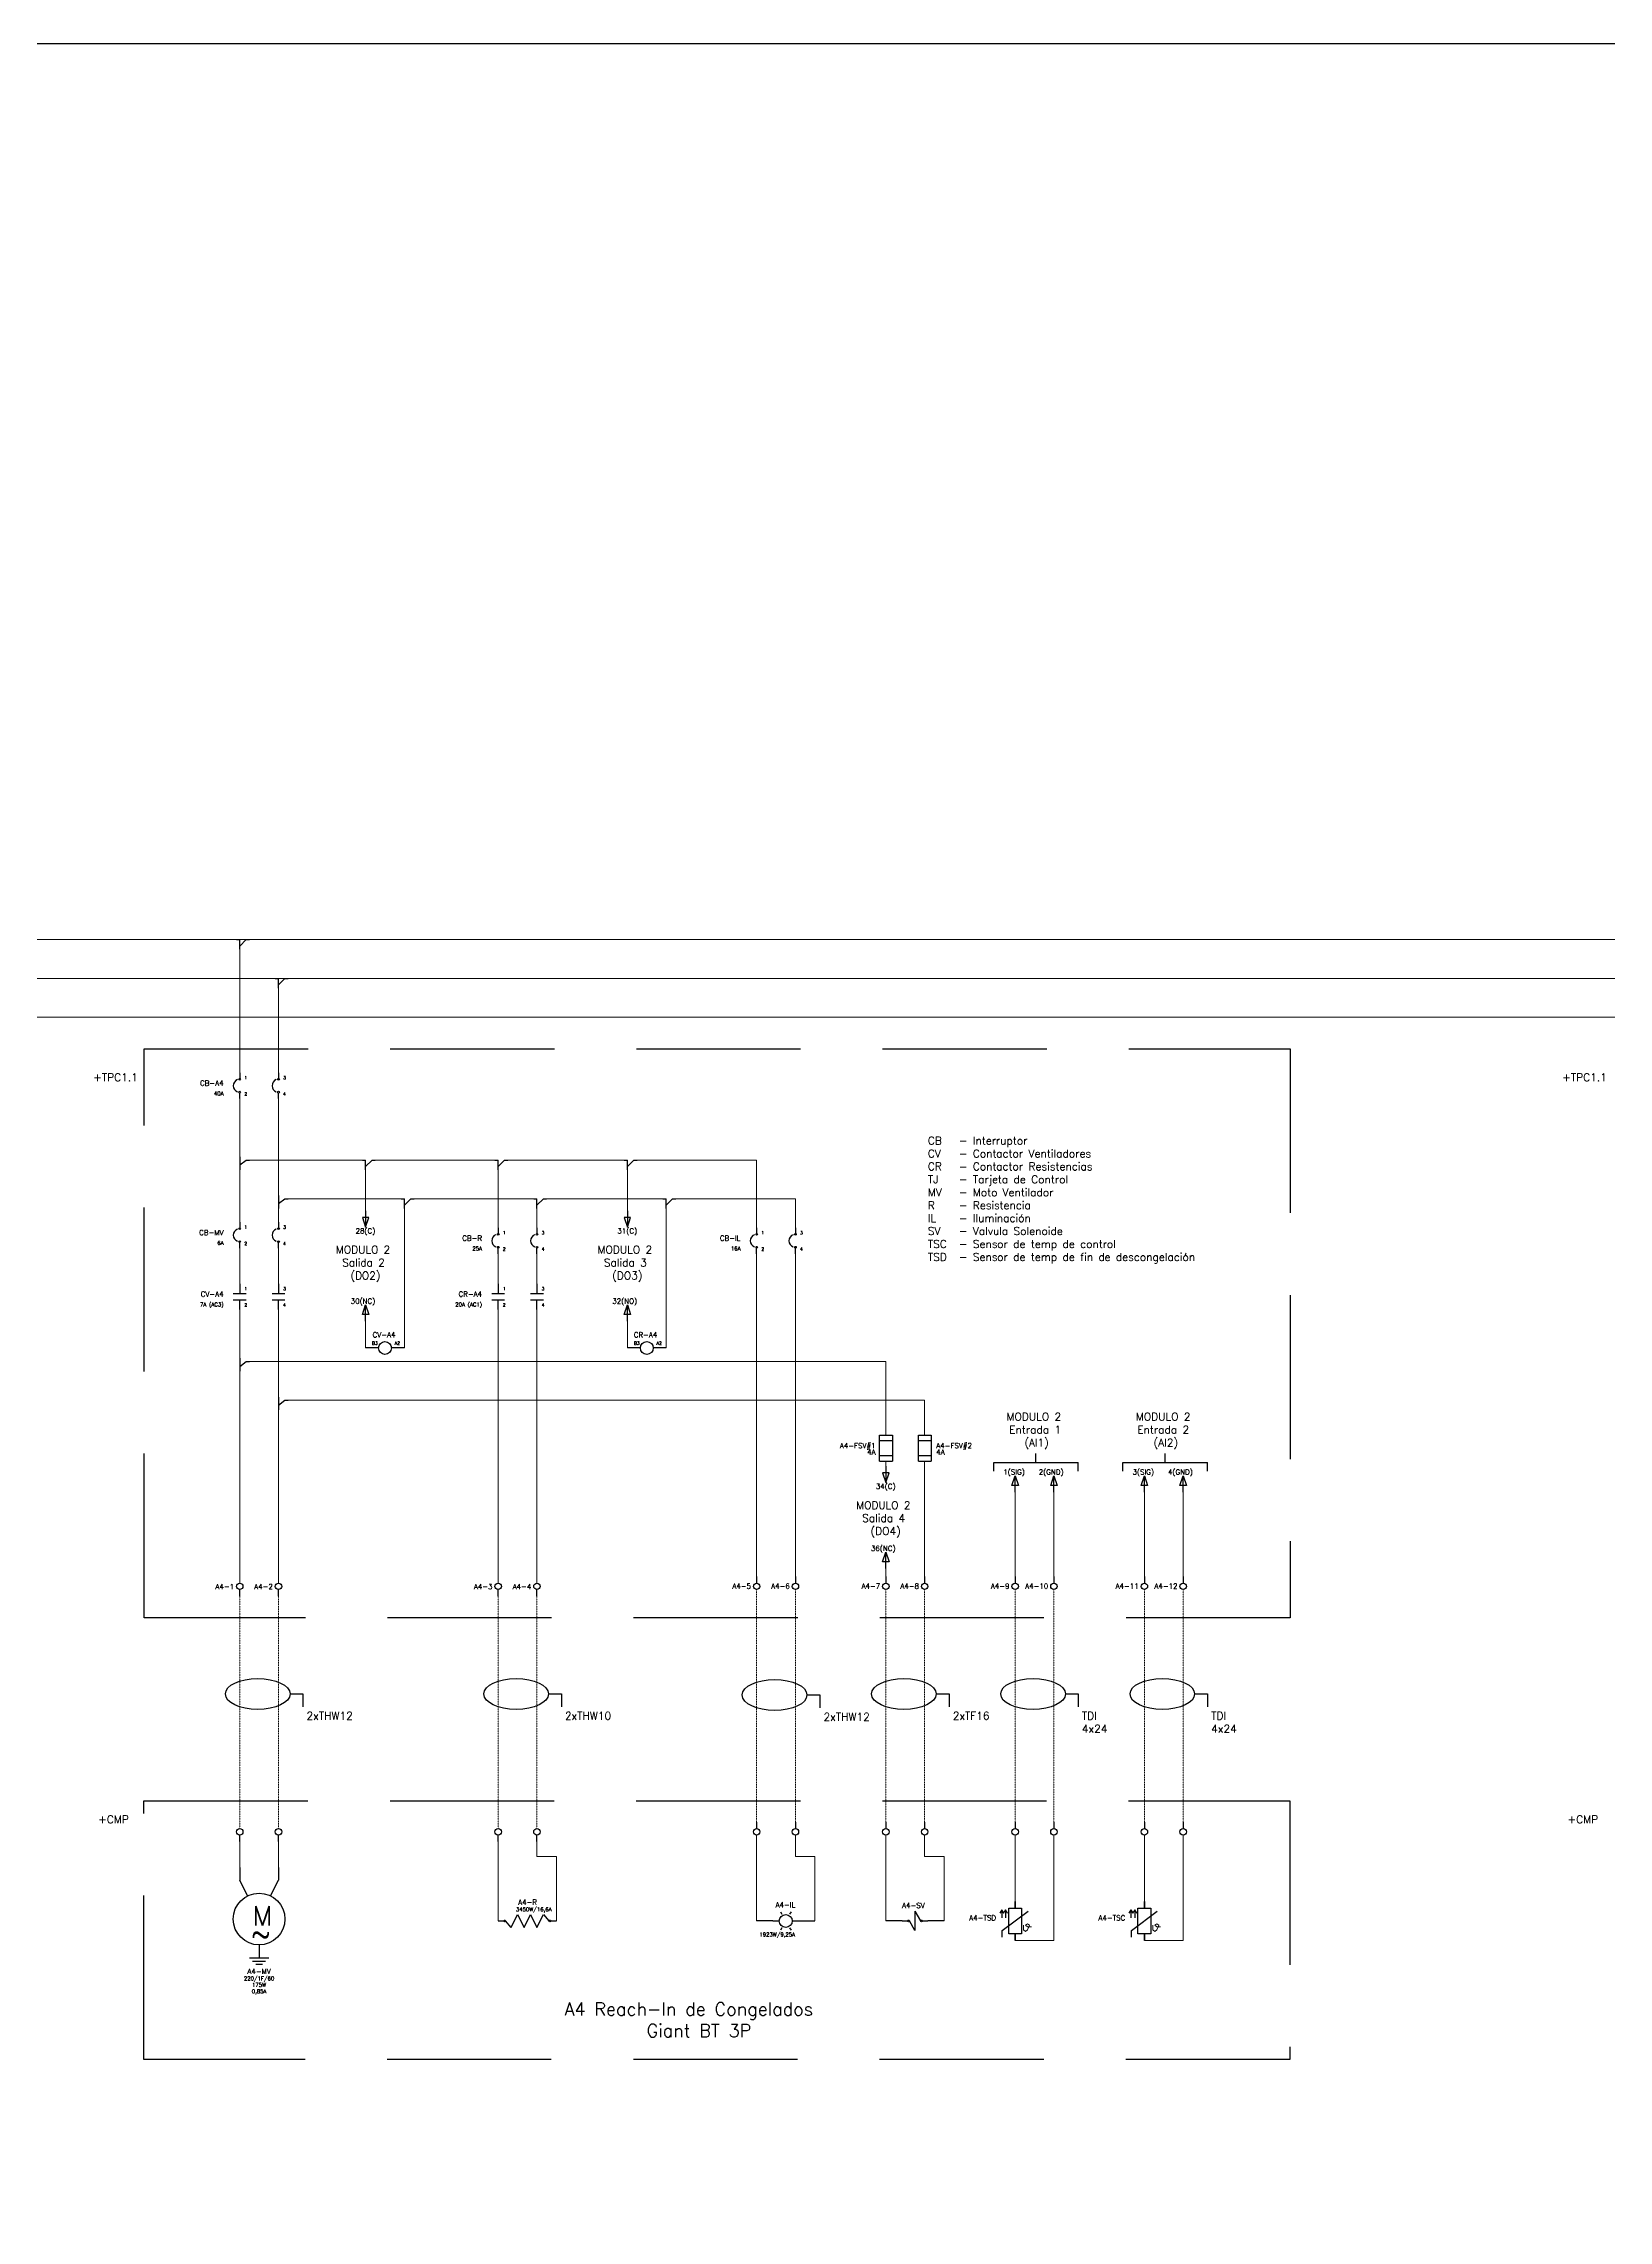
# Model space of a CAD drawing. Header units: inches. Extents: x 75782 to 87231, y -34126 to -18655.
# Drawn here: x 84267 to 85478, y -20340 to -18655 of the extents above; entities that cross this region are included whole.
import ezdxf
from ezdxf.enums import TextEntityAlignment as Align

# ---------------------------------------------------------------- set-up
doc = ezdxf.new("R2010")
doc.units = ezdxf.units.IN
doc.header["$MEASUREMENT"] = 0
doc.linetypes.add('DASHED', pattern=[19.05, 12.7, -6.35])
doc.linetypes.add('EPLANLINE7', pattern=[0])
for name, color, linetype, lineweight in [('A-Cable Belden', 9, 'Continuous', 18), ('A-Cables 220V', 6, 'Continuous', 18), ('SYMBOL', 2, 'Continuous', 25)]:
    doc.layers.add(name, color=color, linetype=linetype, lineweight=lineweight)
doc.layers.add('TEXTOS', color=7, linetype='Continuous')
doc.styles.add('Annotative', font='romans.shx')
doc.styles.get("Standard").update_dxf_attribs({"font": 'ROMANS.SHX'})

# ---------------------------------------------------------------- blocks, each defined once
blk = doc.blocks.new('derivación inferior')
for p, q in [((-2.5, 0), (0, 0)), ((0, -7.5), (0, 0)), ((0, -5), (5, 0)), ((5, 0), (7.5, 0))]:
    blk.add_line(p, q)
blk = doc.blocks.new('2F Breaker')
for p, q in [((0, 0), (0, -4.3)), ((30, 0), (30, -4.3)), ((0, -20), (0, -15.7)), ((30, -20), (30, -15.7))]:
    blk.add_line(p, q)
for centre in [(0, -5), (0, -15), (30, -5), (30, -15)]:
    blk.add_circle(centre, 0.653)
for centre in [(0, -10), (30, -10)]:
    blk.add_arc(centre, 5, 110, 250)
for s, p in [('2', (3.6, -17.7)), ('1', (3.6, -5)), ('3', (33.6, -5)), ('4', (33.6, -17.7))]:
    blk.add_text(s, height=2.5).set_placement(p)
at = {"flags": 4}
for tag, height, p in [('FEATURES', 3, (-12.5, -17.5)), ('NAME', 4, (-12.5, -10))]:
    blk.add_attdef(tag, text='', height=height, dxfattribs=at).set_placement(p, align=Align.RIGHT)
blk = doc.blocks.new('CONT 2F')
for p, q in [((33332.3, 23388.3), (33342.3, 23388.3)), ((33337.3, 23395.8), (33337.3, 23388.3)), ((33362.3, 23388.3), (33372.3, 23388.3)), ((33367.3, 23395.8), (33367.3, 23388.3)), ((33332.3, 23383.3), (33342.3, 23383.3)), ((33337.3, 23375.8), (33337.3, 23383.3)), ((33362.3, 23383.3), (33372.3, 23383.3)), ((33367.3, 23375.8), (33367.3, 23383.3))]:
    blk.add_line(p, q)
for s, p in [('1', (33340.9, 23390.8)), ('3', (33370.9, 23390.8)), ('2', (33340.9, 23378.1)), ('4', (33370.9, 23378.1))]:
    blk.add_text(s, height=2.5).set_placement(p)
at = {"flags": 4}
for tag, height, p in [('NAME', 4, (33324.8, 23385.8)), ('FEATURES', 3, (33324.8, 23378.3))]:
    blk.add_attdef(tag, text='', height=height, dxfattribs=at).set_placement(p, align=Align.RIGHT)
blk = doc.blocks.new('derivación a la derecha')
for p, q in [((0, 2.5), (0, -7.5)), ((0, -3.75), (5, 0)), ((5, 0), (7.5, 0))]:
    blk.add_line(p, q)
blk = doc.blocks.new('Solenoid Coil')
for p, q in [((0, 0), (4.3, 0)), ((10, -7.5), (5.7, 0)), ((10, 7.5), (10, -7.5)), ((10, 7.5), (14.3, 0)), ((15.7, 0), (20, 0))]:
    blk.add_line(p, q)
for centre in [(5, 0), (15, 0)]:
    blk.add_circle(centre, 0.704)
at = {"flags": 4}
for tag, height, p in [('NAME', 4, (17.5, 10)), ('PAGE', 3, (15, -17.5))]:
    blk.add_attdef(tag, text='', height=height, dxfattribs=at).set_placement(p, align=Align.RIGHT)
blk = doc.blocks.new('Temperature sensor')
for p, q in [((-10, -22.5), (10, -7.5)), ((-10, -27.5), (-10, -22.5))]:
    blk.add_line(p, q)
for points in [[(0, 0), (0, 0), (0, -5), (0, -5)], [(-5, -5), (5, -5), (5, -25), (-5, -25)], [(0, -30), (0, -30), (0, -25), (0, -25)]]:
    blk.add_lwpolyline(points, close=True)
at = {"layer": 'SYMBOL', "color": 0, "linetype": 'EPLANLINE7', "lineweight": 25}
for p, q in [((-10.4, -6.5), (-11.9, -8.9)), ((-10.4, -6.5), (-10.4, -12.5)), ((-10.4, -6.5), (-8.9, -8.9)), ((-7.4, -6.5), (-7.4, -12.5))]:
    blk.add_line(p, q, dxfattribs=at)
at = {"layer": 'SYMBOL', "color": 0, "linetype": 'EPLANLINE7', "lineweight": 13}
for p, q in [((-7.4, -6.5), (-8.9, -8.9)), ((-7.4, -6.5), (-5.9, -8.9)), ((-7.4, -12.5), (-7.4, -12.5)), ((-7.4, -12.5), (-7.4, -12.5)), ((6.6, -18.3), (6.6, -21.9)), ((6.6, -21.9), (8.1, -23.1)), ((9.6, -17.1), (8.1, -18.3)), ((8.1, -18.3), (9.6, -19.5)), ((8.1, -23.1), (9.6, -21.9)), ((11.1, -18.3), (9.6, -17.1)), ((9.6, -21.9), (11.1, -18.3)), ((9.6, -19.5), (12.6, -19.5))]:
    blk.add_line(p, q, dxfattribs=at)
at = {"flags": 4}
blk.add_attdef('NAME', text='', height=4, dxfattribs=at).set_placement((-14.8, -14.6), align=Align.RIGHT)
blk = doc.blocks.new('Arrow-down')
for p, q in [((0, 0), (0, -12.5)), ((2.5, -5), (-2.5, -5)), ((-2.5, -5), (0, -12.5)), ((0, -12.5), (2.5, -5))]:
    blk.add_line(p, q)
at = {"flags": 4}
blk.add_attdef('NAME', text='', height=4, dxfattribs=at).set_placement((7.5, -17.5), align=Align.RIGHT)
blk = doc.blocks.new('Arrow-up')
for p, q in [((-2.5, 5), (0, 12.5)), ((2.5, 5), (-2.5, 5)), ((0, 0), (0, 12.5)), ((0, 12.5), (2.5, 5))]:
    blk.add_line(p, q)
at = {"flags": 4}
blk.add_attdef('NAME', text='', height=4, dxfattribs=at).set_placement((7.5, 13.5), align=Align.RIGHT)
blk = doc.blocks.new('Relay Coil')
for p, q in [((5, 0), (0, 0)), ((20, 0), (15, 0))]:
    blk.add_line(p, q)
blk.add_circle((10, 0), 5)
for s, p in [('B3', (0, 2.5)), ('A2', (17.5, 2.5))]:
    blk.add_text(s, height=2.5).set_placement(p)
at = {"flags": 4}
for tag, height, p in [('NAME', 4, (18.1, 8.2)), ('INTENSIDAD', 3, (21, -10)), ('PAGE', 3, (20.6, -15.1))]:
    blk.add_attdef(tag, text='', height=height, dxfattribs=at).set_placement(p, align=Align.RIGHT)
blk = doc.blocks.new('2F motor')
for p, q in [((0, 0), (0, -10)), ((30, 0), (30, -10)), ((6.1, -22.1), (0, -10)), ((23.9, -22.1), (30, -10)), ((15, -60), (15, -70)), ((7.5, -70), (22.5, -70)), ((10, -72.5), (20, -72.5)), ((12.5, -75), (17.5, -75))]:
    blk.add_line(p, q)
blk.add_circle((15, -40), 20)
blk.add_text('M', height=15).set_placement((10, -45))
at = {"insert": (8.6, -43.8), "char_height": 15, "width": 78.304, "attachment_point": 1}
blk.add_mtext('{\\Fsimplex|c0;~}', dxfattribs=at)
at = {"flags": 4}
for tag, height, p in [('NAME', 4, (15, -82.5)), ('CURRENT', 3, (15, -97.5)), ('VOLTAJE', 3, (15, -87.5)), ('HP', 3, (15, -92.5))]:
    blk.add_attdef(tag, text='', height=height, dxfattribs=at).set_placement(p, align=Align.CENTER)
blk = doc.blocks.new('Heater')
for p, q in [((0, 0), (4.3, 0)), ((10, -5), (5.7, 0)), ((10, -5), (15, 5)), ((15, 5), (20, -5)), ((20, -5), (25, 5)), ((25, 5), (30, -5)), ((30, -5), (35, 5)), ((35, 5), (39.3, 0)), ((40.7, 0), (45, 0))]:
    blk.add_line(p, q)
for centre in [(5, 0), (40, 0)]:
    blk.add_circle(centre, 0.704)
at = {"flags": 4}
for tag, height, p in [('NAME', 4, (30, 12.5)), ('DATA', 3, (27.5, 7.5))]:
    blk.add_attdef(tag, text='', height=height, dxfattribs=at).set_placement(p, align=Align.RIGHT)
blk = doc.blocks.new('Fusible')
at = {"color": 0, "ltscale": 0.1}
for p, q in [((45791, 2917.9), (45791, 2937.9)), ((45791, 2937.9), (45801, 2937.9)), ((45791, 2933.9), (45801, 2933.9)), ((45801, 2937.9), (45801, 2917.9)), ((45801, 2921.9), (45791, 2921.9)), ((45791, 2917.9), (45801, 2917.9))]:
    blk.add_line(p, q, dxfattribs=at)
at = {"flags": 4}
for p in [(45787.9, 2927.9), (45787.9, 2922.9)]:
    blk.add_attdef('NAME', text='', height=4, dxfattribs=at).set_placement(p, align=Align.RIGHT)
blk = doc.blocks.new('fusible1')
at = {"color": 0, "ltscale": 0.1}
for p, q in [((45821, 2917.9), (45821, 2937.9)), ((45821, 2937.9), (45831, 2937.9)), ((45821, 2933.9), (45831, 2933.9)), ((45831, 2937.9), (45831, 2917.9)), ((45831, 2921.9), (45821, 2921.9)), ((45821, 2917.9), (45831, 2917.9))]:
    blk.add_line(p, q, dxfattribs=at)
at = {"flags": 4}
for p in [(45834.9, 2927.9), (45834.9, 2922.9)]:
    blk.add_attdef('NAME', p, '', height=4, dxfattribs=at)
blk = doc.blocks.new('Pilot Light')
for p, q in [((-10, 0), (-5, 0)), ((-4.1, 7.1), (-3, 5.2)), ((4.1, 7.1), (3, 5.2)), ((5, 0), (10, 0)), ((-3, -5.2), (-4.1, -7.1)), ((3, -5.2), (4.1, -7.1))]:
    blk.add_line(p, q)
blk.add_circle((0, 0), 5)
at = {"flags": 4}
for tag, height, p in [('NAME', 4, (7.4, 10.4)), ('COLOR', 3, (7.2, -12.1))]:
    blk.add_attdef(tag, text='', height=height, dxfattribs=at).set_placement(p, align=Align.RIGHT)
blk = doc.blocks.new('Borne - abajo')
blk.add_line((0, 0), (0, 5))
blk.add_circle((0, 7.5), 2.5)
at = {"flags": 4}
blk.add_attdef('NAME', text='', height=4, dxfattribs=at).set_placement((-4.4, 5.3), align=Align.RIGHT)
blk.add_attdef('#', (4.6, 5.9), '', height=3, dxfattribs=at)
blk = doc.blocks.new('Borne - arriba')
blk.add_line((0, 0), (0, -5))
blk.add_circle((0, -7.5), 2.5)
at = {"flags": 4}
blk.add_attdef('NAME', text='', height=4, dxfattribs=at).set_placement((-4.4, -9.3), align=Align.RIGHT)
blk.add_attdef('#', (4.6, -8.9), '', height=3, dxfattribs=at)

msp = doc.modelspace()

# ---------------------------------------------------------------- linework, layer by layer
for p, q in [((84521.4, -19664.9), (84516.4, -19664.9)), ((84546.4, -19664.9), (84541.4, -19664.9)), ((84724, -19664.9), (84719, -19664.9)), ((84749, -19664.9), (84744, -19664.9)), ((84819, -20031.9), (84819, -20036.9)), ((84849, -20031.9), (84849, -20036.9)), ((84919, -20031.9), (84919, -20036.9)), ((84949, -20031.9), (84949, -20036.9)), ((85019, -20031.9), (85019, -20036.9)), ((85049, -20031.9), (85049, -20036.9)), ((85119, -20031.9), (85119, -20036.9)), ((85149, -20031.9), (85149, -20036.9)), ((84419, -20046.9), (84419, -20041.9)), ((84449, -20046.9), (84449, -20041.9)), ((84619, -20046.9), (84619, -20041.9)), ((84649, -20046.9), (84649, -20041.9)), ((84831.5, -20108.4), (84819, -20108.4)), ((84851.5, -20108.4), (84864, -20108.4)), ((84931.5, -20108.4), (84919, -20108.4)), ((84964, -20108.4), (84951.5, -20108.4))]:
    msp.add_line(p, q)
at = {"ltscale": 0.1}
for p, q in [((85035.1, -19753.5), (85035.1, -19746.7)), ((85135.1, -19753.5), (85135.1, -19746.7)), ((85002.4, -19760.2), (85002.4, -19753.5)), ((85002.4, -19753.5), (85067.9, -19753.5)), ((85067.9, -19760.2), (85067.9, -19753.5)), ((85102.4, -19760.2), (85102.4, -19753.5)), ((85102.4, -19753.5), (85167.9, -19753.5)), ((85167.9, -19760.2), (85167.9, -19753.5)), ((84457.9, -19932.7), (84467.9, -19932.7)), ((84467.9, -19932.7), (84467.9, -19942.7)), ((84657.9, -19932.7), (84667.9, -19932.7)), ((84667.9, -19932.7), (84667.9, -19942.7)), ((84957.9, -19932.7), (84967.9, -19932.7)), ((84967.9, -19932.7), (84967.9, -19942.7)), ((85057.9, -19932.7), (85067.9, -19932.7)), ((85067.9, -19932.7), (85067.9, -19942.7)), ((85157.9, -19932.7), (85167.9, -19932.7)), ((85167.9, -19932.7), (85167.9, -19942.7)), ((84857.9, -19933.5), (84867.9, -19933.5)), ((84867.9, -19933.5), (84867.9, -19943.5))]:
    msp.add_line(p, q, dxfattribs=at)
msp.add_lwpolyline([(75782.1, -18655.2), (87231.1, -18655.2), (87231.1, -24628.5), (75782.1, -24628.5)], close=True, dxfattribs=at)
msp.add_lwpolyline([(75782.1, -18655.2), (87231.1, -18655.2), (87231.1, -24628.5), (75782.1, -24628.5)], close=True, dxfattribs=at)
at = {"linetype": 'DASHED', "ltscale": 10}
for points in [[(84345, -19433.4), (85231.8, -19433.4), (85231.8, -19873.7), (84345, -19873.7)], [(84344.8, -20015.3), (85231.6, -20015.3), (85231.6, -20215.6), (84344.8, -20215.6)]]:
    msp.add_lwpolyline(points, close=True, dxfattribs=at)
for centre in [(84419, -20039.4), (84449, -20039.4), (84619, -20039.4), (84649, -20039.4), (84819, -20039.4), (84849, -20039.4), (84919, -20039.4), (84949, -20039.4), (85019, -20039.4), (85049, -20039.4), (85119, -20039.4), (85149, -20039.4)]:
    msp.add_circle(centre, 2.5)
at = {"ltscale": 0.1}
for centre in [(84432.9, -19932.7), (84632.9, -19932.7), (84832.9, -19933.5), (84932.9, -19932.7), (85032.9, -19932.7), (85132.9, -19932.7)]:
    msp.add_ellipse(centre, major_axis=(-25, 0), ratio=0.48, dxfattribs=at)
at = {"layer": 'A-Cable Belden'}
for p, q in [((85019, -19846.9), (85019, -19776.4)), ((85049, -19776.4), (85049, -19846.9)), ((85119, -19846.9), (85119, -19776.4)), ((85149, -19776.4), (85149, -19846.9)), ((85019, -20093.4), (85019, -20041.9)), ((85049, -20041.9), (85049, -20123.4)), ((85119, -20095.9), (85119, -20041.9)), ((85149, -20041.9), (85149, -20123.4)), ((85049, -20123.4), (85019, -20123.4)), ((85149, -20123.4), (85119, -20123.4))]:
    msp.add_line(p, q, dxfattribs=at)
at = {"layer": 'A-Cable Belden', "linetype": 'DASHED', "ltscale": 0.01}
for p, q in [((85019, -19851.9), (85019, -20031.9)), ((85049, -19851.9), (85049, -20031.9)), ((85119, -19851.9), (85119, -20031.9)), ((85149, -19851.9), (85149, -20031.9))]:
    msp.add_line(p, q, dxfattribs=at)
at = {"layer": 'A-Cables 220V'}
for p, q in [((79583.7, -19348.8), (86791.7, -19348.8)), ((84419, -19451.9), (84419, -19351.8)), ((79613.7, -19378.8), (86791.7, -19378.8)), ((84449, -19451.9), (84449, -19378.8)), ((79643.7, -19408.8), (86791.7, -19408.8)), ((84419, -19471.9), (84419, -19567.6)), ((84449, -19471.9), (84449, -19571.9)), ((84426.5, -19519.4), (84513.9, -19519.4)), ((84516.4, -19526.9), (84516.4, -19558.8)), ((84523.9, -19519.4), (84616.5, -19519.4)), ((84619, -19571.9), (84619, -19519.4)), ((84624, -19519.4), (84719, -19519.4)), ((84719, -19519.4), (84719, -19558.8)), ((84724, -19519.4), (84819, -19519.4)), ((84819, -19519.4), (84819, -19572)), ((84456.5, -19549.4), (84543.9, -19549.4)), ((84546.4, -19556.9), (84546.4, -19664.9)), ((84553.9, -19549.4), (84646.5, -19549.4)), ((84649, -19571.9), (84649, -19549.4)), ((84654, -19549.4), (84749, -19549.4)), ((84749, -19556.9), (84749, -19664.9)), ((84754, -19549.4), (84849, -19549.4)), ((84849, -19549.4), (84849, -19571.9)), ((84419, -19587.6), (84419, -19615.2)), ((84449, -19587.6), (84449, -19615.2)), ((84619, -19591.9), (84619, -19615.2)), ((84649, -19591.9), (84649, -19615.2)), ((84819, -19591.9), (84819, -19846.9)), ((84849, -19591.9), (84849, -19846.9)), ((84419, -19635.2), (84419, -19738.2)), ((84449, -19635.2), (84449, -19738.2)), ((84516.4, -19644.1), (84516.4, -19664.9)), ((84619, -19635.2), (84619, -19846.9)), ((84649, -19635.2), (84649, -19846.9)), ((84719, -19644.1), (84719, -19664.9)), ((84426.5, -19675.4), (84919, -19675.4)), ((84919, -19675.4), (84919, -19732.5)), ((84456.5, -19705.4), (84949, -19705.4)), ((84949, -19705.4), (84949, -19732.5)), ((84419, -19738.2), (84419, -19846.9)), ((84449, -19738.2), (84449, -19846.9)), ((84919, -19752.5), (84919, -19757.9)), ((84949, -19752.5), (84949, -19846.9)), ((84919, -19835.5), (84919, -19841.9)), ((84419, -20041.9), (84419, -20066.9)), ((84449, -20041.9), (84449, -20066.9)), ((84619, -20041.9), (84619, -20108.4)), ((84649, -20041.9), (84649, -20058.4)), ((84819, -20041.9), (84819, -20108.4)), ((84849, -20041.9), (84849, -20058.4)), ((84919, -20041.9), (84919, -20108.4)), ((84949, -20041.9), (84949, -20058.4)), ((84664, -20058.4), (84649, -20058.4)), ((84664, -20108.4), (84664, -20058.4)), ((84864, -20058.4), (84849, -20058.4)), ((84864, -20108.4), (84864, -20058.4)), ((84964, -20058.4), (84949, -20058.4)), ((84964, -20108.4), (84964, -20058.4))]:
    msp.add_line(p, q, dxfattribs=at)
at = {"layer": 'A-Cables 220V', "linetype": 'DASHED', "ltscale": 0.01}
for p, q in [((84919, -19841.9), (84919, -19846.9)), ((84419, -19851.9), (84419, -20036.9)), ((84449, -19851.9), (84449, -20036.9)), ((84619, -19851.9), (84619, -20036.9)), ((84649, -19851.9), (84649, -20036.9)), ((84819, -19851.9), (84819, -20031.9)), ((84849, -19851.9), (84849, -20031.9)), ((84919, -19851.9), (84919, -20031.9)), ((84949, -19851.9), (84949, -20031.9))]:
    msp.add_line(p, q, dxfattribs=at)

# ---------------------------------------------------------------- block references
for name, p in [('derivación inferior', (84419, -19348.8)), ('derivación inferior', (84419, -19348.8)), ('derivación inferior', (84449, -19378.8)), ('derivación inferior', (84449, -19378.8)), ('derivación a la derecha', (84419, -19519.4)), ('derivación inferior', (84516.4, -19519.4)), ('derivación inferior', (84619, -19519.4)), ('derivación inferior', (84719, -19519.4)), ('derivación a la derecha', (84449, -19549.4)), ('derivación inferior', (84546.4, -19549.4)), ('derivación inferior', (84649, -19549.4)), ('derivación inferior', (84749, -19549.4)), ('derivación a la derecha', (84419, -19675.4)), ('derivación a la derecha', (84449, -19705.4))]:
    msp.add_blockref(name, p)
ref = msp.add_blockref('2F Breaker', (84419, -19451.9))
ref.add_attrib('NAME', 'CB-A4', dxfattribs={"height": 4}).set_placement((84406.5, -19461.9), align=Align.RIGHT)
ref.add_attrib('FEATURES', '40A', dxfattribs={"height": 3}).set_placement((84406.5, -19469.4), align=Align.RIGHT)
ref = msp.add_blockref('Arrow-down', (84516.4, -19558.8))
ref.add_attrib('NAME', '28(C)', dxfattribs={"height": 4}).set_placement((84523.9, -19576.3), align=Align.RIGHT)
ref = msp.add_blockref('Arrow-down', (84719, -19558.8))
ref.add_attrib('NAME', '31(C)', dxfattribs={"height": 4}).set_placement((84726.5, -19576.3), align=Align.RIGHT)
ref = msp.add_blockref('2F Breaker', (84419, -19567.6))
ref.add_attrib('NAME', 'CB-MV', dxfattribs={"height": 4}).set_placement((84406.5, -19577.6), align=Align.RIGHT)
ref.add_attrib('FEATURES', '6A', dxfattribs={"height": 3}).set_placement((84406.5, -19585.1), align=Align.RIGHT)
ref = msp.add_blockref('2F Breaker', (84619, -19571.9))
ref.add_attrib('NAME', 'CB-R', dxfattribs={"height": 4}).set_placement((84606.5, -19581.9), align=Align.RIGHT)
ref.add_attrib('FEATURES', '25A', dxfattribs={"height": 3}).set_placement((84606.5, -19589.4), align=Align.RIGHT)
ref = msp.add_blockref('2F Breaker', (84819, -19571.9))
ref.add_attrib('NAME', 'CB-IL', dxfattribs={"height": 4}).set_placement((84806.5, -19581.9), align=Align.RIGHT)
ref.add_attrib('FEATURES', '16A', dxfattribs={"height": 3}).set_placement((84806.5, -19589.4), align=Align.RIGHT)
ref = msp.add_blockref('CONT 2F', (51081.7, -43011))
ref.add_attrib('NAME', 'CV-A4', dxfattribs={"height": 4}).set_placement((84406.5, -19625.2), align=Align.RIGHT)
ref.add_attrib('FEATURES', '7A (AC3)', dxfattribs={"height": 3}).set_placement((84406.5, -19632.7), align=Align.RIGHT)
ref = msp.add_blockref('Arrow-up', (84516.4, -19644.1))
ref.add_attrib('NAME', '30(NC)', dxfattribs={"height": 4}).set_placement((84523.9, -19630.6), align=Align.RIGHT)
ref = msp.add_blockref('CONT 2F', (51281.7, -43011))
ref.add_attrib('NAME', 'CR-A4', dxfattribs={"height": 4}).set_placement((84606.5, -19625.2), align=Align.RIGHT)
ref.add_attrib('FEATURES', '20A (AC1)', dxfattribs={"height": 3}).set_placement((84606.5, -19632.7), align=Align.RIGHT)
ref = msp.add_blockref('Arrow-up', (84719, -19644.1))
ref.add_attrib('NAME', '32(NO)', dxfattribs={"height": 4}).set_placement((84726.5, -19630.6), align=Align.RIGHT)
ref = msp.add_blockref('Relay Coil', (84521.4, -19664.9))
ref.add_attrib('NAME', 'CV-A4', dxfattribs={"height": 4}).set_placement((84539.5, -19656.7), align=Align.RIGHT)
ref = msp.add_blockref('Relay Coil', (84724, -19664.9))
ref.add_attrib('NAME', 'CR-A4', dxfattribs={"height": 4}).set_placement((84742.1, -19656.7), align=Align.RIGHT)
ref = msp.add_blockref('Fusible', (39123.1, -22670.4))
ref.add_attrib('NAME', 'A4-FSV#1', dxfattribs={"height": 4}).set_placement((84911, -19742.5), align=Align.RIGHT)
ref.add_attrib('NAME', '4A', dxfattribs={"height": 4}).set_placement((84911, -19747.5), align=Align.RIGHT)
ref = msp.add_blockref('fusible1', (39123.1, -22670.4))
ref.add_attrib('NAME', 'A4-FSV#2', (84958, -19742.5), dxfattribs={"height": 4})
ref.add_attrib('NAME', '4A', (84958, -19747.5), dxfattribs={"height": 4})
ref = msp.add_blockref('Arrow-down', (84919, -19756.5))
ref.add_attrib('NAME', '34(C)', dxfattribs={"height": 4}).set_placement((84926.5, -19774), align=Align.RIGHT)
ref = msp.add_blockref('Arrow-up', (85019, -19776.4))
ref.add_attrib('NAME', '1(SIG)', dxfattribs={"height": 4}).set_placement((85026.5, -19762.9), align=Align.RIGHT)
ref = msp.add_blockref('Arrow-up', (85049, -19776.4))
ref.add_attrib('NAME', '2(GND)', dxfattribs={"height": 4}).set_placement((85056.5, -19762.9), align=Align.RIGHT)
ref = msp.add_blockref('Arrow-up', (85119, -19776.4))
ref.add_attrib('NAME', '3(SIG)', dxfattribs={"height": 4}).set_placement((85126.5, -19762.9), align=Align.RIGHT)
ref = msp.add_blockref('Arrow-up', (85149, -19776.4))
ref.add_attrib('NAME', '4(GND)', dxfattribs={"height": 4}).set_placement((85156.5, -19762.9), align=Align.RIGHT)
ref = msp.add_blockref('Arrow-up', (84919, -19835.5))
ref.add_attrib('NAME', '36(NC)', dxfattribs={"height": 4}).set_placement((84926.5, -19822), align=Align.RIGHT)
ref = msp.add_blockref('Borne - abajo', (84419, -19856.9))
ref.add_attrib('NAME', 'A4-1', dxfattribs={"height": 4}).set_placement((84414.6, -19851.6), align=Align.RIGHT)
ref = msp.add_blockref('Borne - abajo', (84449, -19856.9))
ref.add_attrib('NAME', 'A4-2', dxfattribs={"height": 4}).set_placement((84444.6, -19851.6), align=Align.RIGHT)
ref = msp.add_blockref('Borne - abajo', (84619, -19856.9))
ref.add_attrib('NAME', 'A4-3', dxfattribs={"height": 4}).set_placement((84614.6, -19851.6), align=Align.RIGHT)
ref = msp.add_blockref('Borne - abajo', (84649, -19856.9))
ref.add_attrib('NAME', 'A4-4', dxfattribs={"height": 4}).set_placement((84644.6, -19851.6), align=Align.RIGHT)
ref = msp.add_blockref('Borne - arriba', (84819, -19841.9))
ref.add_attrib('NAME', 'A4-5', dxfattribs={"height": 4}).set_placement((84814.6, -19851.2), align=Align.RIGHT)
ref = msp.add_blockref('Borne - arriba', (84849, -19841.9))
ref.add_attrib('NAME', 'A4-6', dxfattribs={"height": 4}).set_placement((84844.6, -19851.2), align=Align.RIGHT)
ref = msp.add_blockref('Borne - arriba', (84919, -19841.9))
ref.add_attrib('NAME', 'A4-7', dxfattribs={"height": 4}).set_placement((84914.6, -19851.2), align=Align.RIGHT)
ref = msp.add_blockref('Borne - arriba', (84949, -19841.9))
ref.add_attrib('NAME', 'A4-8', dxfattribs={"height": 4}).set_placement((84944.6, -19851.2), align=Align.RIGHT)
ref = msp.add_blockref('Borne - arriba', (85019, -19841.9))
ref.add_attrib('NAME', 'A4-9', dxfattribs={"height": 4}).set_placement((85014.6, -19851.2), align=Align.RIGHT)
ref = msp.add_blockref('Borne - arriba', (85049, -19841.9))
ref.add_attrib('NAME', 'A4-10', dxfattribs={"height": 4}).set_placement((85044.6, -19851.2), align=Align.RIGHT)
ref = msp.add_blockref('Borne - arriba', (85119, -19841.9))
ref.add_attrib('NAME', 'A4-11', dxfattribs={"height": 4}).set_placement((85114.6, -19851.2), align=Align.RIGHT)
ref = msp.add_blockref('Borne - arriba', (85149, -19841.9))
ref.add_attrib('NAME', 'A4-12', dxfattribs={"height": 4}).set_placement((85144.6, -19851.2), align=Align.RIGHT)
ref = msp.add_blockref('2F motor', (84419, -20066.9))
ref.add_attrib('CURRENT', '0,85A', dxfattribs={"height": 3}).set_placement((84434, -20164.4), align=Align.CENTER)
ref.add_attrib('HP', '175W', dxfattribs={"height": 3}).set_placement((84434, -20159.4), align=Align.CENTER)
ref.add_attrib('VOLTAJE', '220/1F/60', dxfattribs={"height": 3}).set_placement((84434, -20154.4), align=Align.CENTER)
ref.add_attrib('NAME', 'A4-MV', dxfattribs={"height": 4}).set_placement((84434, -20149.4), align=Align.CENTER)
ref = msp.add_blockref('Heater', (84619, -20108.4))
ref.add_attrib('NAME', 'A4-R', dxfattribs={"height": 4}).set_placement((84649, -20095.9), align=Align.RIGHT)
ref.add_attrib('DATA', '3450W/16,6A', dxfattribs={"height": 3}).set_placement((84646.5, -20100.9), align=Align.CENTER)
ref = msp.add_blockref('Pilot Light', (84841.5, -20108.4))
ref.add_attrib('NAME', 'A4-IL', dxfattribs={"height": 4}).set_placement((84848.9, -20097.9), align=Align.RIGHT)
ref.add_attrib('COLOR', '1923W/9,25A', dxfattribs={"height": 3}).set_placement((84848.7, -20120.4), align=Align.RIGHT)
ref = msp.add_blockref('Solenoid Coil', (84931.5, -20108.4))
ref.add_attrib('NAME', 'A4-SV', dxfattribs={"height": 4}).set_placement((84949, -20098.4), align=Align.RIGHT)
ref = msp.add_blockref('Temperature sensor', (85019, -20093.4))
ref.add_attrib('NAME', 'A4-TSD', dxfattribs={"height": 4}).set_placement((85004.2, -20108), align=Align.RIGHT)
ref = msp.add_blockref('Temperature sensor', (85119, -20093.4))
ref.add_attrib('NAME', 'A4-TSC', dxfattribs={"height": 4}).set_placement((85104.2, -20108), align=Align.RIGHT)

# ---------------------------------------------------------------- texts
at = {"insert": (84870.7, -19947.4), "char_height": 6, "attachment_point": 1, "style": 'Annotative'}
msp.add_mtext_dynamic_manual_height_columns('2xTHW12', width=128.511, gutter_width=1250, heights=[0], dxfattribs=at)
at = {"layer": 'TEXTOS', "char_height": 6, "attachment_point": 1}
for s, width, insert in [('+TPC1.1', 26.886, (84305.6, -19452.4)), ('+TPC1.1', 26.886, (85442.4, -19452.4)), ('CB^I- Interruptor\\PCV^I- Contactor Ventiladores\\PCR^I- Contactor Resistencias\\PTJ^I- Tarjeta de Control\\PMV^I- Moto Ventilador\\PR^I- Resistencia\\PIL^I- Iluminación\\PSV^I- Valvula Solenoide\\PTSC^I- Sensor de temp de control\\PTSD^I- Sensor de temp de fin de descongelación', 252.141, (84951.4, -19501.4)), ('\\pi102.93;MODULO 2\\P\\pi107.78;Salida 2\\P\\pi114.21;(DO2)', 252.141, (84390.4, -19585.8)), ('\\pi102.93;MODULO 2\\P\\pi107.78;Salida 3\\P\\pi114.21;(DO3)', 252.141, (84593, -19585.8)), ('\\pi102.93;MODULO 2\\P\\pi104.93;Entrada 1\\P\\pi116.64;(AI1)', 252.141, (84909.5, -19715.1)), ('\\pi102.93;MODULO 2\\P\\pi104.07;Entrada 2\\P\\pi116.64;(AI2)', 252.141, (85009.5, -19715.1)), ('\\pi102.93;MODULO 2\\P\\pi107.64;Salida 4\\P\\pi114.21;(DO4)', 252.141, (84793, -19783.6)), ('2xTHW12', 128.511, (84470.7, -19946.6)), ('2xTHW10', 128.511, (84670.7, -19946.6)), ('2xTF16', 128.511, (84970.7, -19946.6)), ('TDI\\P4x24', 128.511, (85070.7, -19946.6)), ('TDI\\P4x24', 128.511, (85170.7, -19946.6)), ('+CMP', 26.886, (84309.5, -20026.8)), ('+CMP', 26.886, (85446.4, -20026.8))]:
    msp.add_mtext_dynamic_manual_height_columns(s, width=width, gutter_width=1250, heights=[0], dxfattribs=dict(at, insert=insert))
at = {"layer": 'TEXTOS', "linetype": 'DASHED', "ltscale": 0.1, "insert": (84403.6, -20171.6), "char_height": 10, "attachment_point": 1}
msp.add_mtext_dynamic_manual_height_columns('\\pi266.68;A4 Reach-In de Congelados\\P\\pi330.25;Giant BT 3P', width=752.403, gutter_width=1250, heights=[0], dxfattribs=at)

doc.saveas('drawing.dxf')
